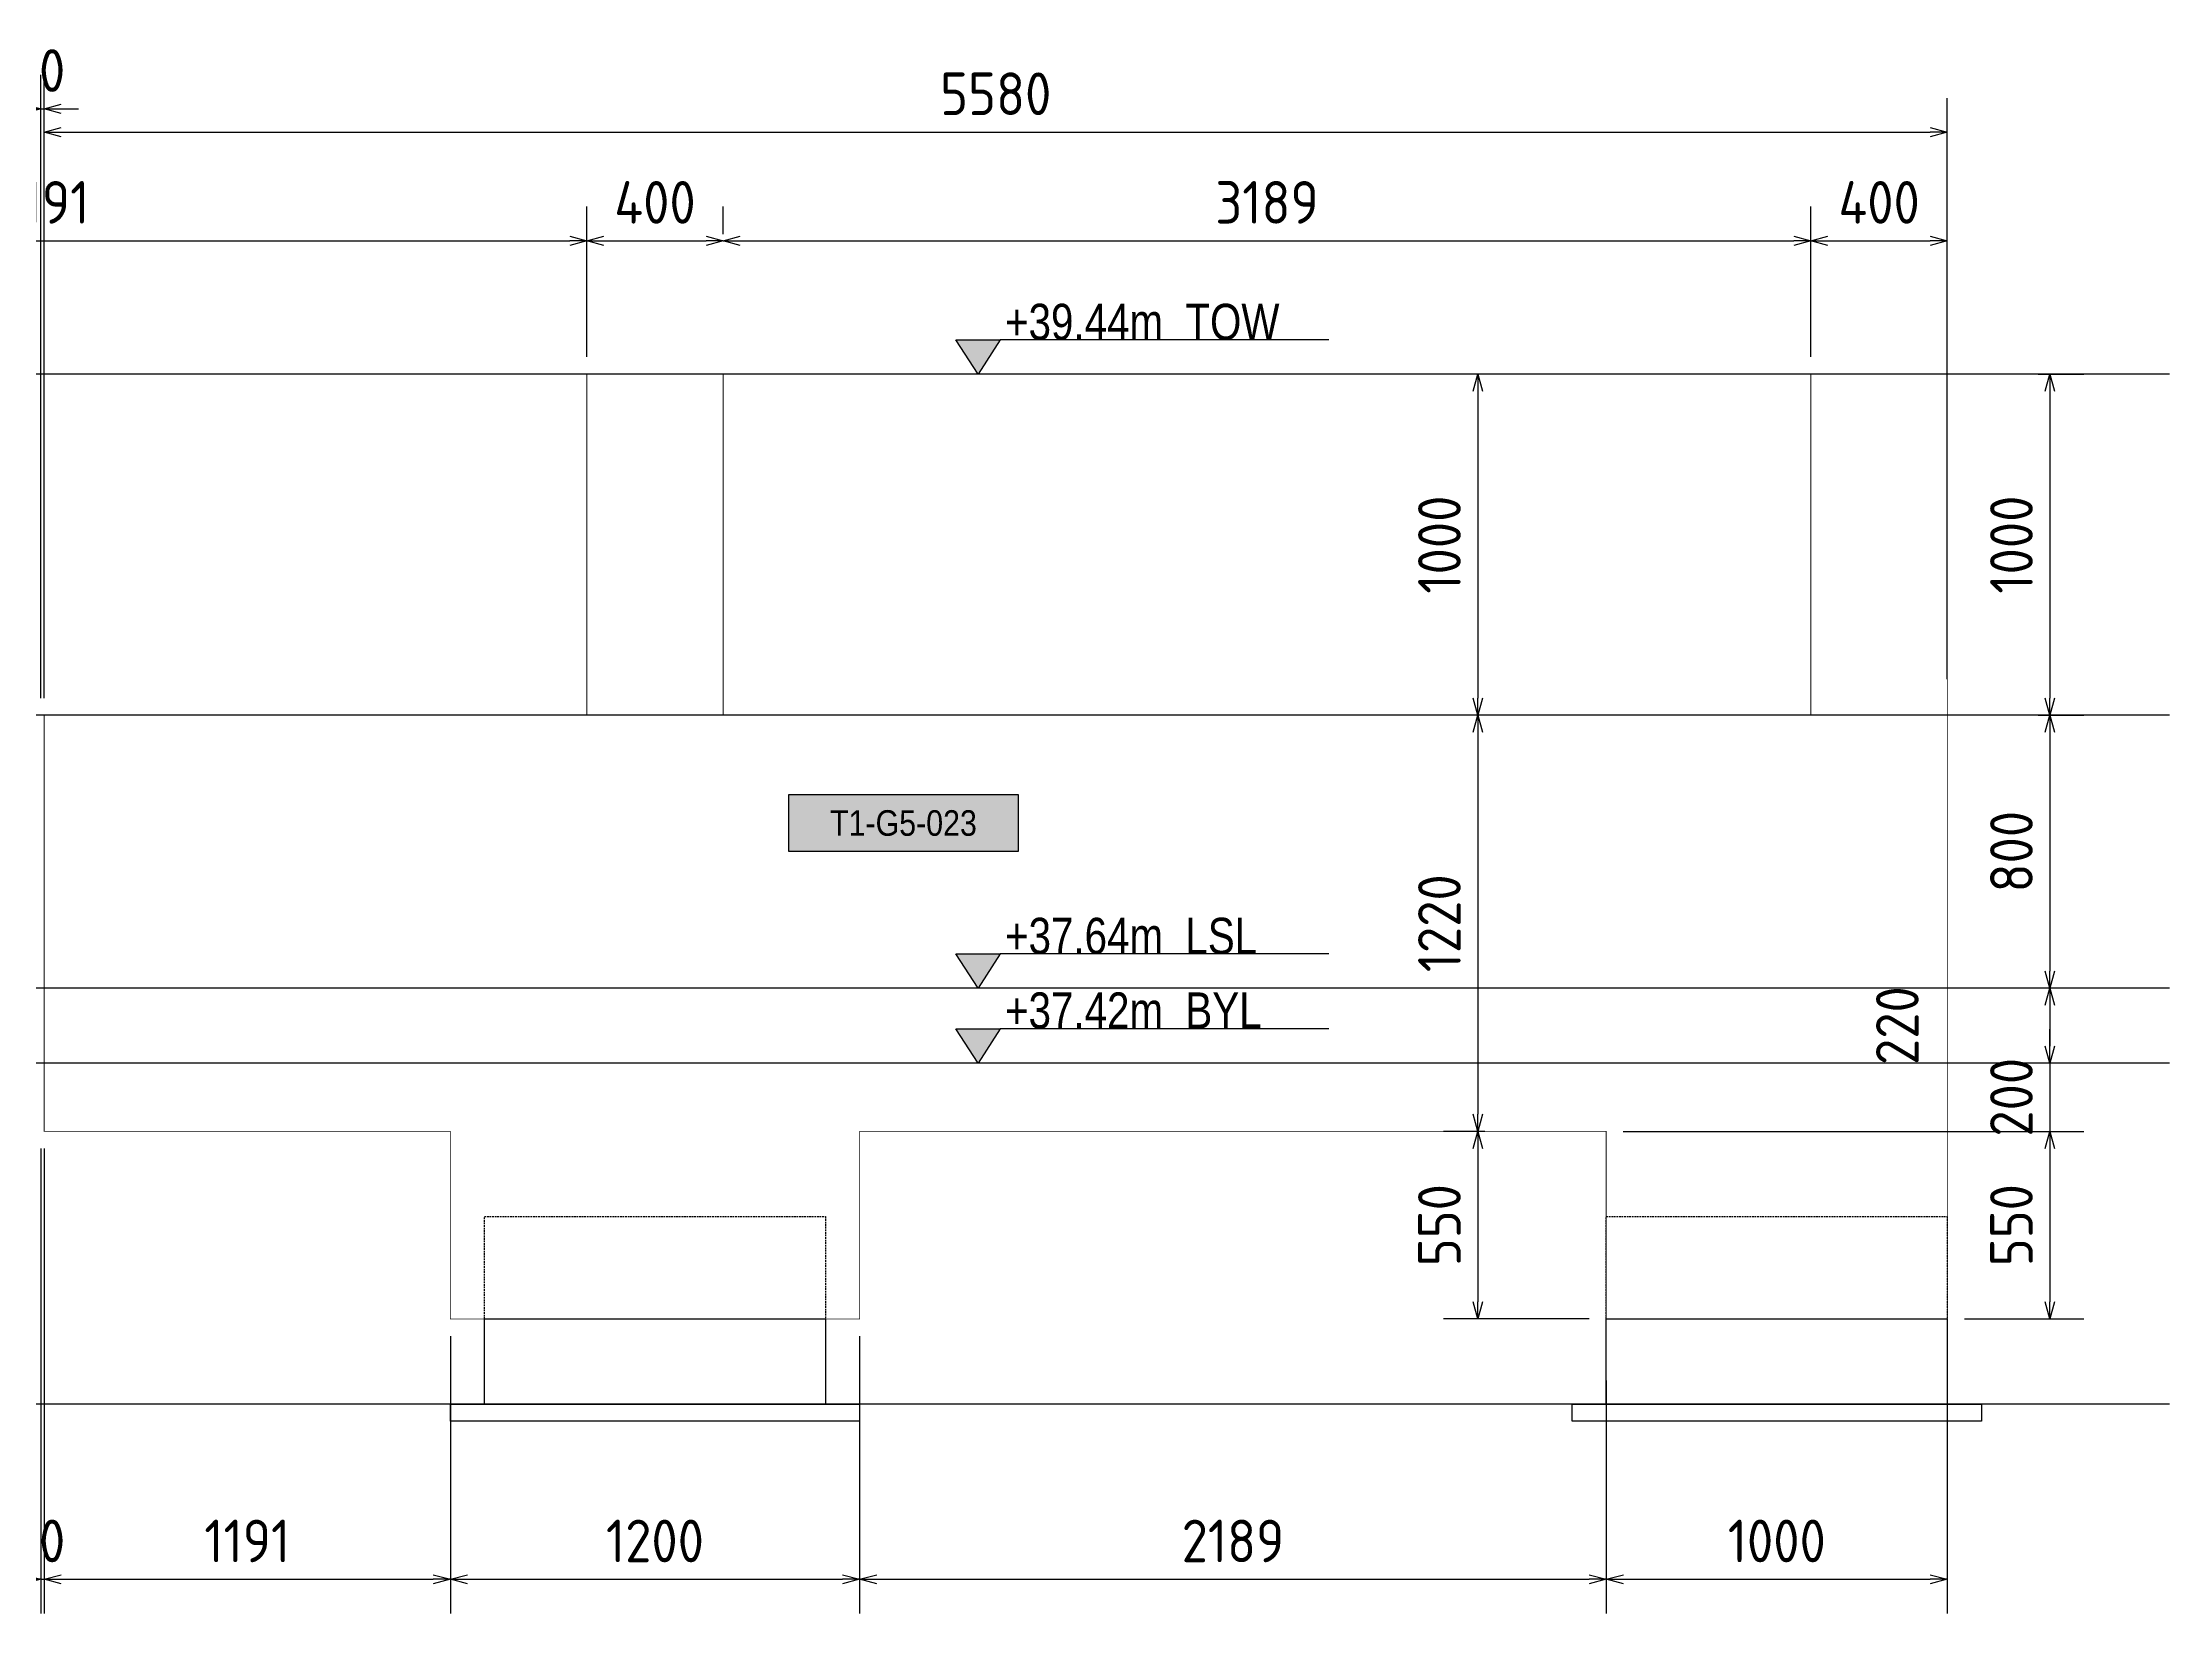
# Model space of a CAD drawing. Header units: centimetres. Extents: x -6122352 to 4157695, y -1694241 to 1947892.
# Drawn here: x 3361235 to 3367471, y -3148 to 1457 of the extents above; entities that cross this region are included whole.
import ezdxf
from ezdxf.enums import TextEntityAlignment as Align

# ---------------------------------------------------------------- set-up
doc = ezdxf.new("R2010")
doc.units = ezdxf.units.CM
doc.header["$MEASUREMENT"] = 0
doc.header["$PDMODE"] = 66
doc.header["$PDSIZE"] = 100
doc.linetypes.add('23585-XR-AR-END-SETTING OUT PLAN$0$HIDDEN', pattern=[0.375, 0.25, -0.125])
doc.linetypes.add('DASHED2', pattern=[0.375, 0.25, -0.125])
for name, color, linetype in [('0-T1-NEW', 7, 'Continuous'), ('00-MI-DIM', 7, 'Continuous'), ('@MI-TYPE-01', 30, 'Continuous'), ('@MI-TYPE-02', 6, 'Continuous'), ('JML-Dimension', 1, 'Continuous'), ('PANEL-TAGS', 7, 'Continuous'), ('SECTION', 130, 'Continuous')]:
    doc.layers.add(name, color=color, linetype=linetype)
doc.styles.add('PANELTAG_STYLE', font='arial.ttf')
doc.styles.add('Schueco-BEMSTIL', font='isocpeur.ttf', dxfattribs={"width": 0.9})
doc.styles.add('txt-Pisa-std', font='arial.ttf', dxfattribs={"width": 0.8})
doc.dimstyles.new('MI- JWC-TXT-2.5 MM', dxfattribs={"dimscale": 1.5, "dimtxt": 2.5, "dimasz": 1, "dimexe": 2, "dimexo": 1, "dimgap": 1, "dimtad": 1, "dimdec": 0, "dimdsep": 46, "dimtxsty": 'Schueco-BEMSTIL', "dimblk": 'OPEN30', "dimcen": 0, "dimdle": 2, "dimclrd": 140, "dimclre": 8, "dimclrt": 40, "dimadec": 0, "dimazin": 2, "dimtfac": 1, "dimtdec": 0, "dimtix": 1, "dimtmove": 2, "dimatfit": 3, "dimldrblk": 'OPEN', "dimfxl": 2, "dimlwd": -1, "dimlwe": -1, "dimarcsym": 0})

# ---------------------------------------------------------------- blocks, each defined once
blk = doc.blocks.new('_Open30')
at = {"color": 0, "linetype": 'ByBlock', "lineweight": -2}
for p, q in [((-1, 0.27), (0, 0)), ((0, 0), (-1, -0.27)), ((0, 0), (-1, 0))]:
    blk.add_line(p, q, dxfattribs=at)
blk = doc.blocks.new('*D2809')
at = {"layer": '00-MI-DIM', "color": 8, "transparency": 16777216}
for p, q in [((3359638.9, 534.9), (3359638.9, 975.7)), ((3362830.3, 534.9), (3362830.3, 975.7))]:
    blk.add_line(p, q, dxfattribs=at)
at = {"layer": '00-MI-DIM', "color": 140, "transparency": 16777216}
blk.add_line((3359688.9, 875.7), (3362780.3, 875.7), dxfattribs=at)
at = {"layer": 'Defpoints', "color": 0, "transparency": 16777216}
for p in [(3362830.3, 875.7), (3359638.9, 484.9), (3362830.3, 484.9)]:
    blk.add_point(p, dxfattribs=at)
at = {"layer": '00-MI-DIM', "color": 140, "transparency": 16777216, "xscale": 50, "yscale": 50, "zscale": 50, "rotation": 180}
blk.add_blockref('_Open30', (3359638.9, 875.7), dxfattribs=at)
at = {"layer": '00-MI-DIM', "color": 140, "transparency": 16777216, "xscale": 50, "yscale": 50, "zscale": 50}
blk.add_blockref('_Open30', (3362830.3, 875.7), dxfattribs=at)
at = {"layer": '00-MI-DIM', "color": 40, "transparency": 16777216, "insert": (3361234.6, 988.2), "char_height": 125, "attachment_point": 5, "style": 'Schueco-BEMSTIL'}
blk.add_mtext('3191', dxfattribs=at)
blk = doc.blocks.new('_Open')
at = {"color": 0, "linetype": 'ByBlock', "lineweight": -2}
for p, q in [((-1, 0.2), (0, 0)), ((-1, -0.2), (0, 0)), ((0, 0), (-1, 0))]:
    blk.add_line(p, q, dxfattribs=at)
blk = doc.blocks.new('*D2810')
at = {"layer": '00-MI-DIM', "color": 8, "transparency": 16777216}
for p, q in [((3362830.3, 534.9), (3362830.3, 975.7)), ((3363230.3, 894.9), (3363230.3, 975.7))]:
    blk.add_line(p, q, dxfattribs=at)
at = {"layer": '00-MI-DIM', "color": 140, "transparency": 16777216}
blk.add_line((3362880.3, 875.7), (3363180.3, 875.7), dxfattribs=at)
at = {"layer": 'Defpoints', "color": 0, "transparency": 16777216}
for p in [(3363230.3, 875.7), (3363230.3, 844.9), (3362830.3, 484.9)]:
    blk.add_point(p, dxfattribs=at)
at = {"layer": '00-MI-DIM', "color": 140, "transparency": 16777216, "xscale": 50, "yscale": 50, "zscale": 50, "rotation": 180}
blk.add_blockref('_Open30', (3362830.3, 875.7), dxfattribs=at)
at = {"layer": '00-MI-DIM', "color": 140, "transparency": 16777216, "xscale": 50, "yscale": 50, "zscale": 50}
blk.add_blockref('_Open30', (3363230.3, 875.7), dxfattribs=at)
at = {"layer": '00-MI-DIM', "color": 40, "transparency": 16777216, "insert": (3363030.3, 988.2), "char_height": 125, "attachment_point": 5, "style": 'Schueco-BEMSTIL'}
blk.add_mtext('400', dxfattribs=at)
blk = doc.blocks.new('*D2811')
at = {"layer": '00-MI-DIM', "color": 8, "transparency": 16777216}
for p, q in [((3363230.3, 894.9), (3363230.3, 975.7)), ((3366419.4, 534.9), (3366419.4, 975.7))]:
    blk.add_line(p, q, dxfattribs=at)
at = {"layer": '00-MI-DIM', "color": 140, "transparency": 16777216}
blk.add_line((3363280.3, 875.7), (3366369.4, 875.7), dxfattribs=at)
at = {"layer": 'Defpoints', "color": 0, "transparency": 16777216}
for p in [(3366419.4, 875.7), (3363230.3, 844.9), (3366419.4, 484.9)]:
    blk.add_point(p, dxfattribs=at)
at = {"layer": '00-MI-DIM', "color": 140, "transparency": 16777216, "xscale": 50, "yscale": 50, "zscale": 50, "rotation": 180}
blk.add_blockref('_Open30', (3363230.3, 875.7), dxfattribs=at)
at = {"layer": '00-MI-DIM', "color": 140, "transparency": 16777216, "xscale": 50, "yscale": 50, "zscale": 50}
blk.add_blockref('_Open30', (3366419.4, 875.7), dxfattribs=at)
at = {"layer": '00-MI-DIM', "color": 40, "transparency": 16777216, "insert": (3364824.8, 988.2), "char_height": 125, "attachment_point": 5, "style": 'Schueco-BEMSTIL'}
blk.add_mtext('3189', dxfattribs=at)
blk = doc.blocks.new('*D2812')
at = {"layer": '00-MI-DIM', "color": 8, "transparency": 16777216}
for p, q in [((3366419.4, 534.9), (3366419.4, 975.7)), ((3366819.4, 894.9), (3366819.4, 975.7))]:
    blk.add_line(p, q, dxfattribs=at)
at = {"layer": '00-MI-DIM', "color": 140, "transparency": 16777216}
blk.add_line((3366469.4, 875.7), (3366769.4, 875.7), dxfattribs=at)
at = {"layer": 'Defpoints', "color": 0, "transparency": 16777216}
for p in [(3366819.4, 875.7), (3366819.4, 844.9), (3366419.4, 484.9)]:
    blk.add_point(p, dxfattribs=at)
at = {"layer": '00-MI-DIM', "color": 140, "transparency": 16777216, "xscale": 50, "yscale": 50, "zscale": 50, "rotation": 180}
blk.add_blockref('_Open30', (3366419.4, 875.7), dxfattribs=at)
at = {"layer": '00-MI-DIM', "color": 140, "transparency": 16777216, "xscale": 50, "yscale": 50, "zscale": 50}
blk.add_blockref('_Open30', (3366819.4, 875.7), dxfattribs=at)
at = {"layer": '00-MI-DIM', "color": 40, "transparency": 16777216, "insert": (3366619.4, 988.2), "char_height": 125, "attachment_point": 5, "style": 'Schueco-BEMSTIL'}
blk.add_mtext('400', dxfattribs=at)
blk = doc.blocks.new('*D2822')
at = {"layer": '00-MI-DIM', "color": 8, "transparency": 16777216}
for p, q in [((3361229.6, -465.1), (3361229.6, 1362.1)), ((3361239.6, -465.1), (3361239.6, 1362.1))]:
    blk.add_line(p, q, dxfattribs=at)
at = {"layer": '00-MI-DIM', "color": 140, "transparency": 16777216}
for p, q in [((3361179.6, 1262.1), (3361129.6, 1262.1)), ((3361229.6, 1262.1), (3361239.6, 1262.1)), ((3361289.6, 1262.1), (3361339.6, 1262.1))]:
    blk.add_line(p, q, dxfattribs=at)
at = {"layer": 'Defpoints', "color": 0, "transparency": 16777216}
for p in [(3361239.6, 1262.1), (3361229.6, -515.1), (3361239.6, -515.1)]:
    blk.add_point(p, dxfattribs=at)
at = {"layer": '00-MI-DIM', "color": 140, "transparency": 16777216, "xscale": 50, "yscale": 50, "zscale": 50}
blk.add_blockref('_Open30', (3361229.6, 1262.1), dxfattribs=at)
at = {"layer": '00-MI-DIM', "color": 140, "transparency": 16777216, "xscale": 50, "yscale": 50, "zscale": 50, "rotation": 180}
blk.add_blockref('_Open30', (3361239.6, 1262.1), dxfattribs=at)
at = {"layer": '00-MI-DIM', "color": 40, "transparency": 16777216, "insert": (3361234.6, 1374.6), "char_height": 125, "attachment_point": 5, "style": 'Schueco-BEMSTIL'}
blk.add_mtext('10', dxfattribs=at)
blk = doc.blocks.new('*D2823')
at = {"layer": '00-MI-DIM', "color": 8, "transparency": 16777216}
for p, q in [((3361239.6, -465.1), (3361239.6, 1294)), ((3366819.4, -409.4), (3366819.4, 1294))]:
    blk.add_line(p, q, dxfattribs=at)
at = {"layer": '00-MI-DIM', "color": 140, "transparency": 16777216}
blk.add_line((3361289.6, 1194), (3366769.4, 1194), dxfattribs=at)
at = {"layer": 'Defpoints', "color": 0, "transparency": 16777216}
for p in [(3366819.4, 1194), (3366819.4, -459.4), (3361239.6, -515.1)]:
    blk.add_point(p, dxfattribs=at)
at = {"layer": '00-MI-DIM', "color": 140, "transparency": 16777216, "xscale": 50, "yscale": 50, "zscale": 50, "rotation": 180}
blk.add_blockref('_Open30', (3361239.6, 1194), dxfattribs=at)
at = {"layer": '00-MI-DIM', "color": 140, "transparency": 16777216, "xscale": 50, "yscale": 50, "zscale": 50}
blk.add_blockref('_Open30', (3366819.4, 1194), dxfattribs=at)
at = {"layer": '00-MI-DIM', "color": 40, "transparency": 16777216, "insert": (3364029.5, 1306.5), "char_height": 125, "attachment_point": 5, "style": 'Schueco-BEMSTIL'}
blk.add_mtext('5580', dxfattribs=at)
blk = doc.blocks.new('*D2798')
at = {"layer": '00-MI-DIM', "color": 8, "transparency": 16777216}
for p, q in [((3361229.6, -1785.1), (3361229.6, -3148.3)), ((3361239.6, -1785.1), (3361239.6, -3148.3))]:
    blk.add_line(p, q, dxfattribs=at)
at = {"layer": '00-MI-DIM', "color": 140, "transparency": 16777216}
for p, q in [((3361179.6, -3048.3), (3361129.6, -3048.3)), ((3361229.6, -3048.3), (3361239.6, -3048.3)), ((3361289.6, -3048.3), (3361339.6, -3048.3))]:
    blk.add_line(p, q, dxfattribs=at)
at = {"layer": 'Defpoints', "color": 0, "transparency": 16777216}
for p in [(3361229.6, -1735.1), (3361239.6, -1735.1), (3361239.6, -3048.3)]:
    blk.add_point(p, dxfattribs=at)
at = {"layer": '00-MI-DIM', "color": 140, "transparency": 16777216, "xscale": 50, "yscale": 50, "zscale": 50}
blk.add_blockref('_Open30', (3361229.6, -3048.3), dxfattribs=at)
at = {"layer": '00-MI-DIM', "color": 140, "transparency": 16777216, "xscale": 50, "yscale": 50, "zscale": 50, "rotation": 180}
blk.add_blockref('_Open30', (3361239.6, -3048.3), dxfattribs=at)
at = {"layer": '00-MI-DIM', "color": 40, "transparency": 16777216, "insert": (3361234.6, -2935.8), "char_height": 125, "attachment_point": 5, "style": 'Schueco-BEMSTIL'}
blk.add_mtext('10', dxfattribs=at)
blk = doc.blocks.new('*D2799')
at = {"layer": '00-MI-DIM', "color": 8, "transparency": 16777216}
for p, q in [((3361239.6, -1785.1), (3361239.6, -3148.3)), ((3362430.3, -2335.1), (3362430.3, -3148.3))]:
    blk.add_line(p, q, dxfattribs=at)
at = {"layer": '00-MI-DIM', "color": 140, "transparency": 16777216}
blk.add_line((3361289.6, -3048.3), (3362380.3, -3048.3), dxfattribs=at)
at = {"layer": 'Defpoints', "color": 0, "transparency": 16777216}
for p in [(3361239.6, -1735.1), (3362430.3, -2285.1), (3362430.3, -3048.3)]:
    blk.add_point(p, dxfattribs=at)
at = {"layer": '00-MI-DIM', "color": 140, "transparency": 16777216, "xscale": 50, "yscale": 50, "zscale": 50, "rotation": 180}
blk.add_blockref('_Open30', (3361239.6, -3048.3), dxfattribs=at)
at = {"layer": '00-MI-DIM', "color": 140, "transparency": 16777216, "xscale": 50, "yscale": 50, "zscale": 50}
blk.add_blockref('_Open30', (3362430.3, -3048.3), dxfattribs=at)
at = {"layer": '00-MI-DIM', "color": 40, "transparency": 16777216, "insert": (3361835, -2935.8), "char_height": 125, "attachment_point": 5, "style": 'Schueco-BEMSTIL'}
blk.add_mtext('1191', dxfattribs=at)
blk = doc.blocks.new('*D2800')
at = {"layer": '00-MI-DIM', "color": 8, "transparency": 16777216}
for p, q in [((3362430.3, -2335.1), (3362430.3, -3148.3)), ((3363630.3, -2335.1), (3363630.3, -3148.3))]:
    blk.add_line(p, q, dxfattribs=at)
at = {"layer": '00-MI-DIM', "color": 140, "transparency": 16777216}
blk.add_line((3362480.3, -3048.3), (3363580.3, -3048.3), dxfattribs=at)
at = {"layer": 'Defpoints', "color": 0, "transparency": 16777216}
for p in [(3362430.3, -2285.1), (3363630.3, -2285.1), (3363630.3, -3048.3)]:
    blk.add_point(p, dxfattribs=at)
at = {"layer": '00-MI-DIM', "color": 140, "transparency": 16777216, "xscale": 50, "yscale": 50, "zscale": 50, "rotation": 180}
blk.add_blockref('_Open30', (3362430.3, -3048.3), dxfattribs=at)
at = {"layer": '00-MI-DIM', "color": 140, "transparency": 16777216, "xscale": 50, "yscale": 50, "zscale": 50}
blk.add_blockref('_Open30', (3363630.3, -3048.3), dxfattribs=at)
at = {"layer": '00-MI-DIM', "color": 40, "transparency": 16777216, "insert": (3363030.3, -2935.8), "char_height": 125, "attachment_point": 5, "style": 'Schueco-BEMSTIL'}
blk.add_mtext('1200', dxfattribs=at)
blk = doc.blocks.new('*D2801')
at = {"layer": '00-MI-DIM', "color": 8, "transparency": 16777216}
for p, q in [((3363630.3, -2335.1), (3363630.3, -3148.3)), ((3365819.6, -2465.1), (3365819.6, -3148.3))]:
    blk.add_line(p, q, dxfattribs=at)
at = {"layer": '00-MI-DIM', "color": 140, "transparency": 16777216}
blk.add_line((3363680.3, -3048.3), (3365769.6, -3048.3), dxfattribs=at)
at = {"layer": 'Defpoints', "color": 0, "transparency": 16777216}
for p in [(3363630.3, -2285.1), (3365819.6, -2415.1), (3365819.6, -3048.3)]:
    blk.add_point(p, dxfattribs=at)
at = {"layer": '00-MI-DIM', "color": 140, "transparency": 16777216, "xscale": 50, "yscale": 50, "zscale": 50, "rotation": 180}
blk.add_blockref('_Open30', (3363630.3, -3048.3), dxfattribs=at)
at = {"layer": '00-MI-DIM', "color": 140, "transparency": 16777216, "xscale": 50, "yscale": 50, "zscale": 50}
blk.add_blockref('_Open30', (3365819.6, -3048.3), dxfattribs=at)
at = {"layer": '00-MI-DIM', "color": 40, "transparency": 16777216, "insert": (3364725, -2935.8), "char_height": 125, "attachment_point": 5, "style": 'Schueco-BEMSTIL'}
blk.add_mtext('2189', dxfattribs=at)
blk = doc.blocks.new('*D2802')
at = {"layer": '00-MI-DIM', "color": 8, "transparency": 16777216}
for p, q in [((3366819.4, -2335.1), (3366819.4, -3148.3)), ((3365819.6, -2465.1), (3365819.6, -3148.3))]:
    blk.add_line(p, q, dxfattribs=at)
at = {"layer": '00-MI-DIM', "color": 140, "transparency": 16777216}
blk.add_line((3365869.6, -3048.3), (3366769.4, -3048.3), dxfattribs=at)
at = {"layer": 'Defpoints', "color": 0, "transparency": 16777216}
for p in [(3366819.4, -2285.1), (3365819.6, -2415.1), (3366819.4, -3048.3)]:
    blk.add_point(p, dxfattribs=at)
at = {"layer": '00-MI-DIM', "color": 140, "transparency": 16777216, "xscale": 50, "yscale": 50, "zscale": 50, "rotation": 180}
blk.add_blockref('_Open30', (3365819.6, -3048.3), dxfattribs=at)
at = {"layer": '00-MI-DIM', "color": 140, "transparency": 16777216, "xscale": 50, "yscale": 50, "zscale": 50}
blk.add_blockref('_Open30', (3366819.4, -3048.3), dxfattribs=at)
at = {"layer": '00-MI-DIM', "color": 40, "transparency": 16777216, "insert": (3366319.5, -2935.8), "char_height": 125, "attachment_point": 5, "style": 'Schueco-BEMSTIL'}
blk.add_mtext('1000', dxfattribs=at)
blk = doc.blocks.new('*D2771')
at = {"layer": '00-MI-DIM', "color": 8, "transparency": 16777216}
for p, q in [((3365562.4, 484.9), (3365342.7, 484.9)), ((3365564.9, -515.1), (3365342.7, -515.1))]:
    blk.add_line(p, q, dxfattribs=at)
at = {"layer": '00-MI-DIM', "color": 140, "transparency": 16777216}
blk.add_line((3365442.7, 434.9), (3365442.7, -465.1), dxfattribs=at)
at = {"layer": 'Defpoints', "color": 0, "transparency": 16777216}
for p in [(3365612.4, 484.9), (3365442.7, -515.1), (3365614.9, -515.1)]:
    blk.add_point(p, dxfattribs=at)
at = {"layer": '00-MI-DIM', "color": 140, "transparency": 16777216, "xscale": 50, "yscale": 50, "zscale": 50}
for p, rotation in [((3365442.7, 484.9), 90), ((3365442.7, -515.1), 270)]:
    blk.add_blockref('_Open30', p, dxfattribs=dict(at, rotation=rotation))
at = {"layer": '00-MI-DIM', "color": 40, "transparency": 16777216, "insert": (3365330.2, -15.1), "char_height": 125, "attachment_point": 5, "rotation": 90, "style": 'Schueco-BEMSTIL'}
blk.add_mtext('1000', dxfattribs=at)
blk = doc.blocks.new('T1-FOOTING ELEVATION')
at = {"color": 9}
blk.add_lwpolyline([(-600, -250), (600, -250), (600, -300), (-600, -300)], close=True, dxfattribs=at)
at = {"layer": '@MI-TYPE-01', "color": 114, "linetype": '23585-XR-AR-END-SETTING OUT PLAN$0$HIDDEN', "ltscale": 20, "true_color": 0x139b48}
blk.add_lwpolyline([(-500, 0), (-500, 300), (500, 300), (500, 0)], dxfattribs=at)
at = {"layer": '@MI-TYPE-01', "color": 114, "true_color": 0x139b48}
blk.add_lwpolyline([(-500, 0), (500, 0), (500, -250), (-500, -250)], close=True, dxfattribs=at)
blk = doc.blocks.new('*D2775')
at = {"layer": '00-MI-DIM', "color": 8, "transparency": 16777216}
for p, q in [((3366369.4, -515.1), (3365342.7, -515.1)), ((3365463.8, -1735.1), (3365342.7, -1735.1))]:
    blk.add_line(p, q, dxfattribs=at)
at = {"layer": '00-MI-DIM', "color": 140, "transparency": 16777216}
blk.add_line((3365442.7, -565.1), (3365442.7, -1685.1), dxfattribs=at)
at = {"layer": 'Defpoints', "color": 0, "transparency": 16777216}
for p in [(3366419.4, -515.1), (3365442.7, -1735.1), (3365513.8, -1735.1)]:
    blk.add_point(p, dxfattribs=at)
at = {"layer": '00-MI-DIM', "color": 140, "transparency": 16777216, "xscale": 50, "yscale": 50, "zscale": 50}
for p, rotation in [((3365442.7, -515.1), 90), ((3365442.7, -1735.1), 270)]:
    blk.add_blockref('_Open30', p, dxfattribs=dict(at, rotation=rotation))
at = {"layer": '00-MI-DIM', "color": 40, "transparency": 16777216, "insert": (3365330.2, -1125.1), "char_height": 125, "attachment_point": 5, "rotation": 90, "style": 'Schueco-BEMSTIL'}
blk.add_mtext('1220', dxfattribs=at)
blk = doc.blocks.new('*D2776')
at = {"layer": '00-MI-DIM', "color": 8, "transparency": 16777216}
for p, q in [((3365463.8, -1735.1), (3365342.7, -1735.1)), ((3365769.4, -2285.1), (3365342.7, -2285.1))]:
    blk.add_line(p, q, dxfattribs=at)
at = {"layer": '00-MI-DIM', "color": 140, "transparency": 16777216}
blk.add_line((3365442.7, -1785.1), (3365442.7, -2235.1), dxfattribs=at)
at = {"layer": 'Defpoints', "color": 0, "transparency": 16777216}
for p in [(3365513.8, -1735.1), (3365442.7, -2285.1), (3365819.4, -2285.1)]:
    blk.add_point(p, dxfattribs=at)
at = {"layer": '00-MI-DIM', "color": 140, "transparency": 16777216, "xscale": 50, "yscale": 50, "zscale": 50}
for p, rotation in [((3365442.7, -1735.1), 90), ((3365442.7, -2285.1), 270)]:
    blk.add_blockref('_Open30', p, dxfattribs=dict(at, rotation=rotation))
at = {"layer": '00-MI-DIM', "color": 40, "transparency": 16777216, "insert": (3365330.2, -2010.1), "char_height": 125, "attachment_point": 5, "rotation": 90, "style": 'Schueco-BEMSTIL'}
blk.add_mtext('550', dxfattribs=at)
blk = doc.blocks.new('*U1106')
at = {"layer": 'JML-Dimension'}
h = blk.add_hatch(color=10, dxfattribs=at)
h.dxf.hatch_style = 1
h.paths.add_polyline_path([(0, 0), (-1.54, 2.37), (1.54, 2.37)])
blk.add_line((24.31, 2.37), (1.54, 2.37), dxfattribs=at)
blk.add_lwpolyline([(0, 0), (-1.54, 2.37), (1.54, 2.37), (0, 0)], dxfattribs=at)
at = {"color": 5, "style": 'txt-Pisa-std', "width": 0.8}
blk.add_attdef('+0.0', text='', height=2.5, dxfattribs=at).set_placement((1.87, 2.37), align=Align.BOTTOM_LEFT)
blk = doc.blocks.new('*D2862')
at = {"layer": '@MI-TYPE-02', "color": 8, "transparency": 16777216}
for p, q in [((3367086.1, 484.9), (3367219.9, 484.9)), ((3367086.1, -515.1), (3367219.9, -515.1))]:
    blk.add_line(p, q, dxfattribs=at)
at = {"layer": '@MI-TYPE-02', "color": 140, "transparency": 16777216}
blk.add_line((3367119.9, 434.9), (3367119.9, -465.1), dxfattribs=at)
at = {"layer": 'Defpoints', "color": 0, "transparency": 16777216}
for p in [(3367036.1, 484.9), (3367036.1, -515.1), (3367119.9, -515.1)]:
    blk.add_point(p, dxfattribs=at)
at = {"layer": '@MI-TYPE-02', "color": 140, "transparency": 16777216, "xscale": 50, "yscale": 50, "zscale": 50}
for p, rotation in [((3367119.9, 484.9), 90), ((3367119.9, -515.1), 270)]:
    blk.add_blockref('_Open30', p, dxfattribs=dict(at, rotation=rotation))
at = {"layer": '@MI-TYPE-02', "color": 40, "transparency": 16777216, "insert": (3367007.4, -15.1), "char_height": 125, "attachment_point": 5, "rotation": 90, "style": 'Schueco-BEMSTIL'}
blk.add_mtext('1000', dxfattribs=at)
blk = doc.blocks.new('*D2863')
at = {"layer": '@MI-TYPE-02', "color": 8, "transparency": 16777216}
for p, q in [((3367086.1, -515.1), (3367219.9, -515.1)), ((3367420.7, -1315.1), (3367019.9, -1315.1))]:
    blk.add_line(p, q, dxfattribs=at)
at = {"layer": '@MI-TYPE-02', "color": 140, "transparency": 16777216}
blk.add_line((3367119.9, -565.1), (3367119.9, -1265.1), dxfattribs=at)
at = {"layer": 'Defpoints', "color": 0, "transparency": 16777216}
for p in [(3367036.1, -515.1), (3367119.9, -1315.1), (3367470.7, -1315.1)]:
    blk.add_point(p, dxfattribs=at)
at = {"layer": '@MI-TYPE-02', "color": 140, "transparency": 16777216, "xscale": 50, "yscale": 50, "zscale": 50}
for p, rotation in [((3367119.9, -515.1), 90), ((3367119.9, -1315.1), 270)]:
    blk.add_blockref('_Open30', p, dxfattribs=dict(at, rotation=rotation))
at = {"layer": '@MI-TYPE-02', "color": 40, "transparency": 16777216, "insert": (3367007.4, -915.1), "char_height": 125, "attachment_point": 5, "rotation": 90, "style": 'Schueco-BEMSTIL'}
blk.add_mtext('800', dxfattribs=at)
blk = doc.blocks.new('*D2864')
at = {"layer": '@MI-TYPE-02', "color": 8, "transparency": 16777216}
for p, q in [((3367420.7, -1315.1), (3367019.9, -1315.1)), ((3367420.7, -1535.1), (3367019.9, -1535.1))]:
    blk.add_line(p, q, dxfattribs=at)
at = {"layer": '@MI-TYPE-02', "color": 140, "transparency": 16777216}
blk.add_line((3367119.9, -1365.1), (3367119.9, -1485.1), dxfattribs=at)
at = {"layer": 'Defpoints', "color": 0, "transparency": 16777216}
for p in [(3367470.7, -1315.1), (3367119.9, -1535.1), (3367470.7, -1535.1)]:
    blk.add_point(p, dxfattribs=at)
at = {"layer": '@MI-TYPE-02', "color": 140, "transparency": 16777216, "xscale": 50, "yscale": 50, "zscale": 50}
for p, rotation in [((3367119.9, -1315.1), 90), ((3367119.9, -1535.1), 270)]:
    blk.add_blockref('_Open30', p, dxfattribs=dict(at, rotation=rotation))
at = {"layer": '@MI-TYPE-02', "color": 40, "transparency": 16777216, "insert": (3366672.9, -1425.1), "char_height": 125, "attachment_point": 5, "rotation": 90, "style": 'Schueco-BEMSTIL'}
blk.add_mtext('220', dxfattribs=at)
blk = doc.blocks.new('*D2865')
at = {"layer": '@MI-TYPE-02', "color": 140, "transparency": 16777216}
for p, q in [((3367119.9, -1485.1), (3367119.9, -1435.1)), ((3367119.9, -1535.1), (3367119.9, -1735.1)), ((3367119.9, -1785.1), (3367119.9, -1835.1))]:
    blk.add_line(p, q, dxfattribs=at)
at = {"layer": '@MI-TYPE-02', "color": 8, "transparency": 16777216}
for p, q in [((3367420.7, -1535.1), (3367019.9, -1535.1)), ((3365869.4, -1735.1), (3367219.9, -1735.1))]:
    blk.add_line(p, q, dxfattribs=at)
at = {"layer": 'Defpoints', "color": 0, "transparency": 16777216}
for p in [(3367470.7, -1535.1), (3365819.4, -1735.1), (3367119.9, -1735.1)]:
    blk.add_point(p, dxfattribs=at)
at = {"layer": '@MI-TYPE-02', "color": 140, "transparency": 16777216, "xscale": 50, "yscale": 50, "zscale": 50}
for p, rotation in [((3367119.9, -1535.1), 270), ((3367119.9, -1735.1), 90)]:
    blk.add_blockref('_Open30', p, dxfattribs=dict(at, rotation=rotation))
at = {"layer": '@MI-TYPE-02', "color": 40, "transparency": 16777216, "insert": (3367007.4, -1635.1), "char_height": 125, "attachment_point": 5, "rotation": 90, "style": 'Schueco-BEMSTIL'}
blk.add_mtext('200', dxfattribs=at)
blk = doc.blocks.new('*D2866')
at = {"layer": '@MI-TYPE-02', "color": 8, "transparency": 16777216}
for p, q in [((3365869.4, -1735.1), (3367219.9, -1735.1)), ((3366869.4, -2285.1), (3367219.9, -2285.1))]:
    blk.add_line(p, q, dxfattribs=at)
at = {"layer": '@MI-TYPE-02', "color": 140, "transparency": 16777216}
blk.add_line((3367119.9, -1785.1), (3367119.9, -2235.1), dxfattribs=at)
at = {"layer": 'Defpoints', "color": 0, "transparency": 16777216}
for p in [(3365819.4, -1735.1), (3366819.4, -2285.1), (3367119.9, -2285.1)]:
    blk.add_point(p, dxfattribs=at)
at = {"layer": '@MI-TYPE-02', "color": 140, "transparency": 16777216, "xscale": 50, "yscale": 50, "zscale": 50}
for p, rotation in [((3367119.9, -1735.1), 90), ((3367119.9, -2285.1), 270)]:
    blk.add_blockref('_Open30', p, dxfattribs=dict(at, rotation=rotation))
at = {"layer": '@MI-TYPE-02', "color": 40, "transparency": 16777216, "insert": (3367007.4, -2010.1), "char_height": 125, "attachment_point": 5, "rotation": 90, "style": 'Schueco-BEMSTIL'}
blk.add_mtext('550', dxfattribs=at)
blk = doc.blocks.new('PANELTAG')
at = {"layer": 'PANEL-TAGS', "color": 1}
blk.add_lwpolyline([(-13.5, -3.3), (13.5, -3.3), (13.5, 3.3), (-13.5, 3.3)], close=True, dxfattribs=at)
at = {"layer": 'PANEL-TAGS', "color": 40, "true_color": 0xffd700}
blk.add_solid([(-13.5, -3.3), (13.5, -3.3), (-13.5, 3.3), (13.5, 3.3)], dxfattribs=at)
at = {"layer": 'PANEL-TAGS', "color": 5, "style": 'PANELTAG_STYLE', "width": 0.85}
blk.add_attdef('TAGNO', text='', height=3, dxfattribs=at).set_placement((0, 0), align=Align.MIDDLE)

msp = doc.modelspace()

# ---------------------------------------------------------------- linework, layer by layer
at = {"color": 160, "linetype": 'DASHED2', "ltscale": 5}
for points in [[(3367470.71532, 484.86399), (3348875.83487, 484.86399)], [(3367470.71532, -515.13601), (3348875.83487, -515.13601)], [(3367470.71532, -1315.13601), (3348875.83487, -1315.13601)], [(3367470.71532, -1535.13601), (3348875.83487, -1535.13601)], [(3367470.71532, -2535.13601), (3348875.83487, -2535.13601)]]:
    msp.add_lwpolyline(points, dxfattribs=at)
at = {"layer": '0-T1-NEW', "color": 30, "ltscale": 20, "const_width": 2.5}
msp.add_lwpolyline([(3366819.36513, -2285.13601), (3366819.36513, 484.86399), (3366419.36513, 484.86399), (3366419.36513, -515.13601), (3363230.33117, -515.13601), (3363230.33117, 484.86399), (3362830.33117, 484.86399), (3362830.33117, -515.13601), (3361239.62864, -515.13601), (3361239.62864, -1735.13601), (3362430.33117, -1735.13601), (3362430.33117, -2285.13601), (3363630.33117, -2285.13601), (3363630.33117, -2285.13601), (3363630.33117, -1735.13601), (3365819.36513, -1735.13601), (3365819.36513, -2285.13601), (3366819.36513, -2285.13601), (3366819.36513, -2285.13601)], dxfattribs=at)

# ---------------------------------------------------------------- block references
at = {"layer": '@MI-TYPE-01', "color": 30}
for p in [(3363030.33117, -2285.13601), (3366319.36513, -2285.13601)]:
    msp.add_blockref('T1-FOOTING ELEVATION', p, dxfattribs=at)
at = {"layer": 'PANEL-TAGS'}
ref = msp.add_blockref('PANELTAG', (3363758.78562, -831.16213), dxfattribs=dict(at, xscale=25, yscale=25, zscale=25))
ref.add_attrib('TAGNO', 'T1-G5-023', dxfattribs={"color": 5, "height": 75, "style": 'PANELTAG_STYLE', "width": 0.85}).set_placement((3363758.78562, -831.16213), align=Align.MIDDLE_CENTER)
at = {"layer": 'SECTION', "color": 6}
ref = msp.add_blockref('*U1106', (3363977.54065, 484.86399), dxfattribs=dict(at, xscale=42.30147098076819, yscale=42.30147098076819, zscale=42.30147098076819))
ref.add_attrib('+0.0', '+39.44m  TOW', (3364056.6693, 585.12106), dxfattribs={"layer": 'JML-Dimension', "color": 5, "height": 105.7536775, "style": 'txt-Pisa-std', "width": 0.8})
ref = msp.add_blockref('*U1106', (3363977.54065, -1315.13601), dxfattribs=dict(at, xscale=42.30147098076819, yscale=42.30147098076819, zscale=42.30147098076819))
ref.add_attrib('+0.0', '+37.64m  LSL', (3364056.6693, -1214.87894), dxfattribs={"layer": 'JML-Dimension', "color": 5, "height": 105.7536775, "style": 'txt-Pisa-std', "width": 0.8})
ref = msp.add_blockref('*U1106', (3363977.54065, -1535.13601), dxfattribs=dict(at, xscale=42.30147098076819, yscale=42.30147098076819, zscale=42.30147098076819, rotation=359.9999999975655))
ref.add_attrib('+0.0', '+37.42m  BYL', (3364056.6693, -1433.50833), dxfattribs={"layer": 'JML-Dimension', "color": 5, "height": 105.7536775, "rotation": 359.999999998, "style": 'txt-Pisa-std', "width": 0.8})

# ---------------------------------------------------------------- dimensions: what is measured, and where the dimension line sits
at = {"layer": '00-MI-DIM', "color": 30}
for base, p1, p2, picture, middle in [((3361239.62864, 1262.13354), (3361229.62864, -515.13601), (3361239.62864, -515.13601), '*D2822', (3361234.62864, 1262.13354)), ((3362830.33117, 875.67682), (3359638.92611, 484.86399), (3362830.33117, 484.86399), '*D2809', (3361234.62864, 875.67682)), ((3363230.33117, 875.67682), (3362830.33117, 484.86399), (3363230.33117, 844.86399), '*D2810', (3363030.33117, 875.67682)), ((3366419.36513, 875.67682), (3363230.33117, 844.86399), (3366419.36513, 484.86399), '*D2811', (3364824.84815, 875.67682)), ((3361239.62864, -3048.32403), (3361229.62864, -1735.13601), (3361239.62864, -1735.13601), '*D2798', (3361234.62864, -3048.32403)), ((3362430.33117, -3048.32403), (3361239.62864, -1735.13601), (3362430.33117, -2285.13601), '*D2799', (3361834.9799, -3048.32403)), ((3363630.33117, -3048.32403), (3362430.33117, -2285.13601), (3363630.33117, -2285.13601), '*D2800', (3363030.33117, -3048.32403)), ((3365819.57258, -3048.32403), (3363630.33117, -2285.13601), (3365819.57258, -2415.13601), '*D2801', (3364724.95187, -3048.32403))]:
    dim = msp.add_linear_dim(base=base, p1=p1, p2=p2, dimstyle='MI- JWC-TXT-2.5 MM', dxfattribs=at)
    dim.commit()
    dim.dimension.update_dxf_attribs({"geometry": picture, "text_midpoint": middle, "dimtype": 160})
for base, p1, p2, picture, middle in [((3366819.36513, 1193.95629), (3361239.62864, -515.13601), (3366819.36513, -459.39096), '*D2823', (3364029.49688, 1306.45629)), ((3366819.36513, 875.67682), (3366419.36513, 484.86399), (3366819.36513, 844.86399), '*D2812', (3366619.36513, 988.17682)), ((3366819.36513, -3048.32403), (3365819.57258, -2415.13601), (3366819.36513, -2285.13601), '*D2802', (3366319.46885, -2935.82403))]:
    dim = msp.add_linear_dim(base=base, p1=p1, p2=p2, dimstyle='MI- JWC-TXT-2.5 MM', dxfattribs=at)
    dim.commit()
    dim.dimension.update_dxf_attribs({"geometry": picture, "text_midpoint": middle})
at = {"layer": '00-MI-DIM'}
for base, p1, p2, picture, middle in [((3365442.68376, -515.13601), (3365612.41738, 484.86399), (3365614.88629, -515.13601), '*D2771', (3365330.18376, -15.13601)), ((3365442.68376, -1735.13601), (3366419.36513, -515.13601), (3365513.80615, -1735.13601), '*D2775', (3365330.18376, -1125.13601)), ((3365442.68376, -2285.13601), (3365513.80615, -1735.13601), (3365819.36513, -2285.13601), '*D2776', (3365330.18376, -2010.13601))]:
    dim = msp.add_linear_dim(base=base, p1=p1, p2=p2, angle=90, dimstyle='MI- JWC-TXT-2.5 MM', dxfattribs=at)
    dim.commit()
    dim.dimension.update_dxf_attribs({"geometry": picture, "text_midpoint": middle})
at = {"layer": '@MI-TYPE-02', "color": 30}
for base, p1, p2, picture, middle in [((3367119.946, -515.13601), (3367036.09137, 484.86399), (3367036.09137, -515.13601), '*D2862', (3367007.446, -15.13601)), ((3367119.946, -1315.13601), (3367036.09137, -515.13601), (3367470.71532, -1315.13601), '*D2863', (3367007.446, -915.13601)), ((3367119.946, -1735.13601), (3367470.71532, -1535.13601), (3365819.36513, -1735.13601), '*D2865', (3367007.446, -1635.13601)), ((3367119.946, -2285.13601), (3365819.36513, -1735.13601), (3366819.36513, -2285.13601), '*D2866', (3367007.446, -2010.13601))]:
    dim = msp.add_linear_dim(base=base, p1=p1, p2=p2, angle=90, dimstyle='MI- JWC-TXT-2.5 MM', dxfattribs=at)
    dim.commit()
    dim.dimension.update_dxf_attribs({"geometry": picture, "text_midpoint": middle})
dim = msp.add_linear_dim(base=(3367119.946, -1535.13601), p1=(3367470.71532, -1315.13601), p2=(3367470.71532, -1535.13601), angle=90, dimstyle='MI- JWC-TXT-2.5 MM', dxfattribs=at)
dim.commit()
dim.dimension.update_dxf_attribs({"geometry": '*D2864', "text_midpoint": (3366672.85324, -1425.13601), "dimtype": 160})

doc.saveas('drawing.dxf')
